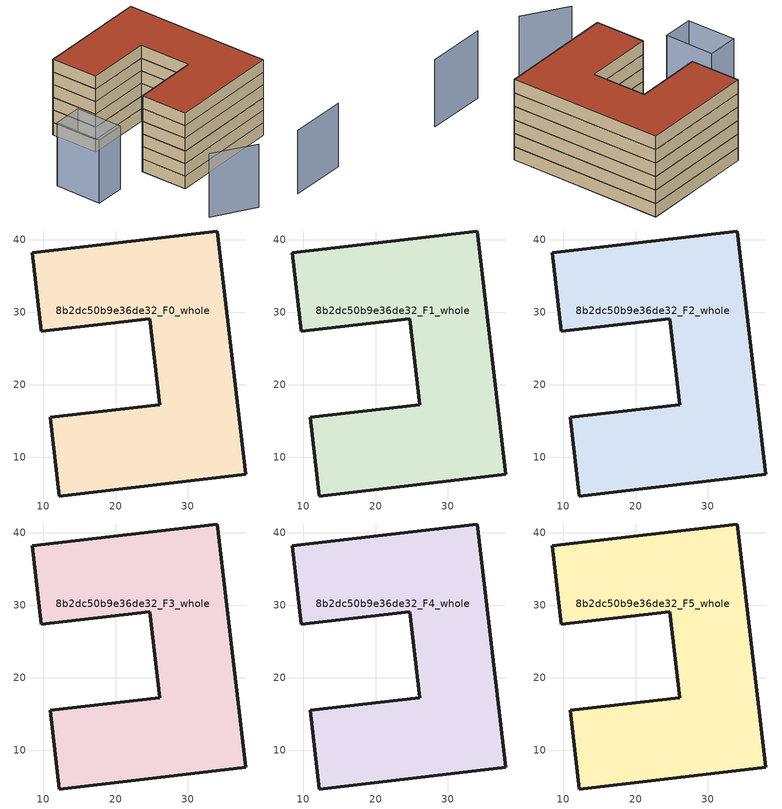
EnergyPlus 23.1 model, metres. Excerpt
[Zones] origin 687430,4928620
8b2dc50b9e36de32_F0_whole
 floor ground (EU_floor_Construction): 37.99,7.63 34.07,41.22 8.49,38.24 9.78,27.37 24.7,29.11 26.08,17.24 10.98,15.49 12.26,4.63 z0
 wall outside (EU_wall_Construction): 26.08,17.24 24.7,29.11 9.78,27.37 8.49,38.24 34.07,41.22 37.99,7.63 12.26,4.63 10.98,15.49 26.08,17.24 z0:3
8b2dc50b9e36de32_F1_whole
 floor to 8b2dc50b9e36de32_F0_whole (EU_floor_Construction): 37.99,7.63 34.07,41.22 8.49,38.24 9.78,27.37 24.7,29.11 26.08,17.24 10.98,15.49 12.25,4.63 z3
 wall outside (EU_wall_Construction): 26.08,17.24 24.7,29.11 9.78,27.37 8.49,38.24 34.07,41.22 37.99,7.63 12.26,4.63 10.98,15.49 26.08,17.24 z3:6
8b2dc50b9e36de32_F2_whole
 floor to 8b2dc50b9e36de32_F1_whole (EU_floor_Construction): 37.99,7.63 34.07,41.22 8.49,38.24 9.78,27.37 24.7,29.11 26.08,17.24 10.98,15.49 12.25,4.63 z6
 wall outside (EU_wall_Construction): 26.08,17.24 24.7,29.11 9.78,27.37 8.49,38.24 34.07,41.22 37.99,7.63 12.26,4.63 10.98,15.49 26.08,17.24 z6:9
8b2dc50b9e36de32_F3_whole
 floor to 8b2dc50b9e36de32_F2_whole (EU_floor_Construction): 37.99,7.63 34.07,41.22 8.49,38.24 9.78,27.37 24.7,29.11 26.08,17.24 10.98,15.49 12.25,4.63 z9
 wall outside (EU_wall_Construction): 26.08,17.24 24.7,29.11 9.78,27.37 8.49,38.24 34.07,41.22 37.99,7.63 12.26,4.63 10.98,15.49 26.08,17.24 z9:12
8b2dc50b9e36de32_F4_whole
 floor to 8b2dc50b9e36de32_F3_whole (EU_floor_Construction): 37.99,7.63 34.07,41.22 8.49,38.24 9.78,27.37 24.7,29.11 26.08,17.24 10.98,15.49 12.25,4.63 z12
 wall outside (EU_wall_Construction): 26.08,17.24 24.7,29.11 9.78,27.37 8.49,38.24 34.07,41.22 37.99,7.63 12.26,4.63 10.98,15.49 26.08,17.24 z12:15
8b2dc50b9e36de32_F5_whole
 floor to 8b2dc50b9e36de32_F4_whole (EU_floor_Construction): 37.99,7.63 34.07,41.22 8.49,38.24 9.78,27.37 24.7,29.11 26.08,17.24 10.98,15.49 12.25,4.63 z15
 wall outside (EU_wall_Construction): 26.08,17.24 24.7,29.11 9.78,27.37 8.49,38.24 34.07,41.22 37.99,7.63 12.26,4.63 10.98,15.49 26.08,17.24 z15:18
 roof outside (EU_roof_Construction): 34.07,41.22 37.99,7.63 12.26,4.63 10.98,15.49 26.08,17.24 24.7,29.11 9.78,27.37 8.49,38.24 z18
shading: 26.78,-12.93 39.93,-11.52 / 7.89,-6.35 17.54,-10.91 / -3.79,13.25 -4.95,23.96 / -4.95,23.96 1.82,24.69 / 1.82,24.69 2.98,13.98 / 2.98,13.98 -3.79,13.25 z0:15
[Building]
EU S2 Campaign: North Axis=0; Terrain=City; Solar Distribution=FullExterior
[Site:Location]
Bologna: Latitude=44.5; Longitude=11.25; Time Zone=1; Elevation=37
[SizingPeriod:WeatherFileDays]
AnnualSizingPeriod: Begin Month=1; Begin Day of Month=1; End Month=12; End Day of Month=31; Day of Week for Start Day=Monday; Use Weather File Daylight Saving Period=No; Use Weather File Rain and Snow Indicators=No
[MATERIAL]
EU_InternalMass_Material: Roughness=MediumRough; Thickness=0.1; Conductivity=1; Density=1800; Specific Heat=900; Thermal Absorptance=0.9; Solar Absorptance=0.7; Visible Absorptance=0.7
[MATERIAL:NOMASS] Roughness=MediumRough; Thermal Absorptance=0.9; Solar Absorptance=0.7; Visible Absorptance=0.7
Name | Thermal Resistance
EU_wall_NoMass | 0.905828
EU_roof_NoMass | 0.37593
EU_floor_NoMass | 0.67114
[CONSTRUCTION]
EU_wall_Construction: EU_wall_NoMass
EU_roof_Construction: EU_roof_NoMass
EU_floor_Construction: EU_floor_NoMass
EU_InternalMass_Construction: EU_InternalMass_Material
[ZONE] Type=1; Multiplier=1; Ceiling Height=autocalculate; Volume=2079.02; Floor Area=autocalculate; Part of Total Floor Area=Yes
8b2dc50b9e36de32_F0_whole; 8b2dc50b9e36de32_F1_whole; 8b2dc50b9e36de32_F2_whole; 8b2dc50b9e36de32_F3_whole; 8b2dc50b9e36de32_F4_whole; 8b2dc50b9e36de32_F5_whole
[INTERNALMASS] Construction=EU_InternalMass_Construction; Surface Area=693.005
Name | Zone or ZoneList
8b2dc50b9e36de32_F0_whole_EU_InternalMass | 8b2dc50b9e36de32_F0_whole
8b2dc50b9e36de32_F1_whole_EU_InternalMass | 8b2dc50b9e36de32_F1_whole
8b2dc50b9e36de32_F2_whole_EU_InternalMass | 8b2dc50b9e36de32_F2_whole
8b2dc50b9e36de32_F3_whole_EU_InternalMass | 8b2dc50b9e36de32_F3_whole
8b2dc50b9e36de32_F4_whole_EU_InternalMass | 8b2dc50b9e36de32_F4_whole
8b2dc50b9e36de32_F5_whole_EU_InternalMass | 8b2dc50b9e36de32_F5_whole
[OTHEREQUIPMENT] Fuel Type=Electricity; Design Level Calculation Method=Watts/Area; Power per Zone Floor Area=1; Fraction Latent=0; Fraction Radiant=0; Fraction Lost=0; Carbon Dioxide Generation Rate=0; EndUse Subcategory=EU_Step8_InternalGains
Name | Zone or ZoneList or Space or SpaceList | Schedule
EU_Step8_InternalGain_8b2dc50b9e36de32_F0_whole_f000 | 8b2dc50b9e36de32_F0_whole | EU_Step8_GainSchedule_8b2dc50b9e36de32_F0_whole_f000
EU_Step8_InternalGain_8b2dc50b9e36de32_F1_whole_f000 | 8b2dc50b9e36de32_F1_whole | EU_Step8_GainSchedule_8b2dc50b9e36de32_F1_whole_f000
EU_Step8_InternalGain_8b2dc50b9e36de32_F2_whole_f000 | 8b2dc50b9e36de32_F2_whole | EU_Step8_GainSchedule_8b2dc50b9e36de32_F2_whole_f000
EU_Step8_InternalGain_8b2dc50b9e36de32_F3_whole_f000 | 8b2dc50b9e36de32_F3_whole | EU_Step8_GainSchedule_8b2dc50b9e36de32_F3_whole_f000
EU_Step8_InternalGain_8b2dc50b9e36de32_F4_whole_f000 | 8b2dc50b9e36de32_F4_whole | EU_Step8_GainSchedule_8b2dc50b9e36de32_F4_whole_f000
EU_Step8_InternalGain_8b2dc50b9e36de32_F5_whole_f000 | 8b2dc50b9e36de32_F5_whole | EU_Step8_GainSchedule_8b2dc50b9e36de32_F5_whole_f000
[ZONEVENTILATION:DESIGNFLOWRATE] Schedule=EU_AlwaysOn; Design Flow Rate Calculation Method=AirChanges/Hour; Air Changes per Hour=0.73129; Ventilation Type=Natural; Fan Pressure Rise=0; Fan Total Efficiency=1; Constant Term Coefficient=1; Temperature Term Coefficient=0; Velocity Term Coefficient=0; Velocity Squared Term Coefficient=0; Minimum Indoor Temperature=-100; Maximum Indoor Temperature=100; Delta Temperature=-100; Minimum Outdoor Temperature=-100; Maximum Outdoor Temperature=100; Maximum Wind Speed=40
Name | Zone or ZoneList or Space or SpaceList
EU_ConstantAir_8b2dc50b9e36de32_F0_whole | 8b2dc50b9e36de32_F0_whole
EU_ConstantAir_8b2dc50b9e36de32_F1_whole | 8b2dc50b9e36de32_F1_whole
EU_ConstantAir_8b2dc50b9e36de32_F2_whole | 8b2dc50b9e36de32_F2_whole
EU_ConstantAir_8b2dc50b9e36de32_F3_whole | 8b2dc50b9e36de32_F3_whole
EU_ConstantAir_8b2dc50b9e36de32_F4_whole | 8b2dc50b9e36de32_F4_whole
EU_ConstantAir_8b2dc50b9e36de32_F5_whole | 8b2dc50b9e36de32_F5_whole
[HVACTEMPLATE:THERMOSTAT] Constant Heating Setpoint=20; Constant Cooling Setpoint=50
EU_HeatOnly_8b2dc50b9e36de32_F0_whole; EU_HeatOnly_8b2dc50b9e36de32_F1_whole; EU_HeatOnly_8b2dc50b9e36de32_F2_whole; EU_HeatOnly_8b2dc50b9e36de32_F3_whole; EU_HeatOnly_8b2dc50b9e36de32_F4_whole; EU_HeatOnly_8b2dc50b9e36de32_F5_whole
[HVACTEMPLATE:ZONE:IDEALLOADSAIRSYSTEM] System Availability Schedule=EU_AlwaysOn; Maximum Heating Supply Air Temperature=50; Minimum Cooling Supply Air Temperature=13; Maximum Heating Supply Air Humidity Ratio=0.0156; Minimum Cooling Supply Air Humidity Ratio=0.0077; Heating Limit=NoLimit; Cooling Limit=NoLimit; Heating Availability Schedule=EU_AlwaysOn; Cooling Availability Schedule=EU_CoolingOff; Dehumidification Control Type=ConstantSensibleHeatRatio; Cooling Sensible Heat Ratio=0.7; Dehumidification Setpoint=60; Humidification Control Type=None; Humidification Setpoint=30; Outdoor Air Method=None; Outdoor Air Flow Rate per Person=0.00944; Outdoor Air Flow Rate per Zone Floor Area=0; Outdoor Air Flow Rate per Zone=0; Demand Controlled Ventilation Type=None; Outdoor Air Economizer Type=NoEconomizer; Heat Recovery Type=None; Sensible Heat Recovery Effectiveness=0.7; Latent Heat Recovery Effectiveness=0.65
Name | Template Thermostat
8b2dc50b9e36de32_F0_whole | EU_HeatOnly_8b2dc50b9e36de32_F0_whole
8b2dc50b9e36de32_F1_whole | EU_HeatOnly_8b2dc50b9e36de32_F1_whole
8b2dc50b9e36de32_F2_whole | EU_HeatOnly_8b2dc50b9e36de32_F2_whole
8b2dc50b9e36de32_F3_whole | EU_HeatOnly_8b2dc50b9e36de32_F3_whole
8b2dc50b9e36de32_F4_whole | EU_HeatOnly_8b2dc50b9e36de32_F4_whole
8b2dc50b9e36de32_F5_whole | EU_HeatOnly_8b2dc50b9e36de32_F5_whole
[SIZING:ZONE] Zone Cooling Design Supply Air Temperature Input Method=SupplyAirTemperature; Zone Cooling Design Supply Air Temperature=13; Zone Heating Design Supply Air Temperature Input Method=SupplyAirTemperature; Zone Heating Design Supply Air Temperature=50; Zone Cooling Design Supply Air Humidity Ratio=0.008; Zone Heating Design Supply Air Humidity Ratio=0.008; Cooling Design Air Flow Method=DesignDay; Cooling Design Air Flow Rate=0; Cooling Minimum Air Flow per Zone Floor Area=0.000762; Cooling Minimum Air Flow=0; Cooling Minimum Air Flow Fraction=0.2; Heating Design Air Flow Method=DesignDay; Heating Design Air Flow Rate=0; Heating Maximum Air Flow per Zone Floor Area=0.002032; Heating Maximum Air Flow=0.141576; Heating Maximum Air Flow Fraction=0.3; Account for Dedicated Outdoor Air System=No; Dedicated Outdoor Air System Control Strategy=NeutralSupplyAir; Dedicated Outdoor Air Low Setpoint Temperature for Design=autosize; Dedicated Outdoor Air High Setpoint Temperature for Design=autosize; Zone Load Sizing Method=Sensible Load Only No Latent Load; Zone Latent Cooling Design Supply Air Humidity Ratio Input Method=HumidityRatioDifference; Zone Cooling Design Supply Air Humidity Ratio Difference=0.005; Zone Latent Heating Design Supply Air Humidity Ratio Input Method=HumidityRatioDifference; Zone Humidification Design Supply Air Humidity Ratio Difference=0.005
8b2dc50b9e36de32_F0_whole; 8b2dc50b9e36de32_F1_whole; 8b2dc50b9e36de32_F2_whole; 8b2dc50b9e36de32_F3_whole; 8b2dc50b9e36de32_F4_whole; 8b2dc50b9e36de32_F5_whole
[SCHEDULE:CONSTANT]
Name | Hourly Value
EU_AlwaysOn | 1
EU_CoolingOff | 0
[SCHEDULE:FILE] Column Number=1; Rows to Skip at Top=0; Number of Hours of Data=8760; Column Separator=Comma; Interpolate to Timestep=No; Minutes per Item=60; Adjust Schedule for Daylight Savings=Yes
Name | File
EU_Step8_GainSchedule_8b2dc50b9e36de32_F0_whole_f000 | ../../schedules/8b2dc50b9e36de32/8b2dc50b9e36de32_F0_whole_f000_gain.csv
EU_Step8_GainSchedule_8b2dc50b9e36de32_F1_whole_f000 | ../../schedules/8b2dc50b9e36de32/8b2dc50b9e36de32_F1_whole_f000_gain.csv
EU_Step8_GainSchedule_8b2dc50b9e36de32_F2_whole_f000 | ../../schedules/8b2dc50b9e36de32/8b2dc50b9e36de32_F2_whole_f000_gain.csv
EU_Step8_GainSchedule_8b2dc50b9e36de32_F3_whole_f000 | ../../schedules/8b2dc50b9e36de32/8b2dc50b9e36de32_F3_whole_f000_gain.csv
EU_Step8_GainSchedule_8b2dc50b9e36de32_F4_whole_f000 | ../../schedules/8b2dc50b9e36de32/8b2dc50b9e36de32_F4_whole_f000_gain.csv
EU_Step8_GainSchedule_8b2dc50b9e36de32_F5_whole_f000 | ../../schedules/8b2dc50b9e36de32/8b2dc50b9e36de32_F5_whole_f000_gain.csv
